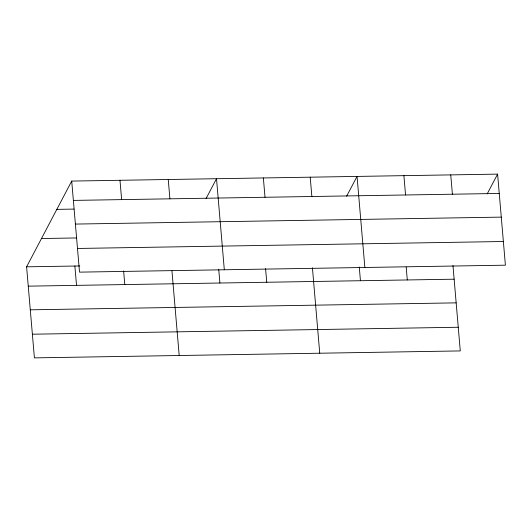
<?xml version="1.0" encoding="UTF-8"?>
<svg xmlns="http://www.w3.org/2000/svg" width="532" height="532" viewBox="0 0 532 532"><rect width="100%" height="100%" fill="white"/><g stroke="black" fill="none" stroke-linecap="round" stroke-linejoin="round"><path stroke-width="0.8" d="M452.965 265.501L460.286 350.921L34.407 357.876L26.6 266.818L71.714 181.08L497.593 174.124L505.4 265.182L79.521 272.138L71.714 181.08M206.09 198.516L216.511 178.712L224.318 269.771M346.631 196.222L357.052 176.418L364.859 267.476M487.172 193.927L497.593 174.124M73.369 200.404L499.249 193.448M56.824 209.369L74.008 209.089M75.398 224.078L501.277 217.123M41.489 238.522L76.668 237.95M77.492 248.464L503.372 241.508M26.6 266.818L79.773 265.953M28.256 286.15L454.135 279.194M30.284 309.817L456.163 302.861M32.379 334.209L458.258 327.253M450.744 174.888L452.406 194.213M403.901 175.653L405.557 194.978M406.189 267.071L407.293 279.958M359.273 267.031L360.443 280.723M310.209 177.183L311.865 196.508M312.424 267.796L319.745 353.221M263.36 177.947L265.016 197.272M265.574 268.56L266.751 282.253M218.732 269.325L219.902 283.017M168.245 179.503L169.901 198.828M171.949 270.894L179.204 355.516M119.979 180.288L121.635 199.62M123.617 270.881L124.787 284.573M74.866 266.033L76.522 285.358"/></g></svg>
